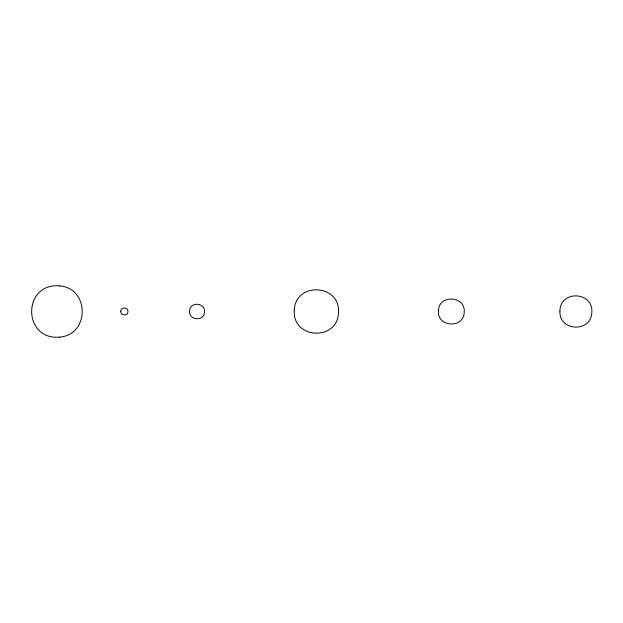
<?xml version="1.0" encoding="UTF-8"?>
<svg xmlns="http://www.w3.org/2000/svg" width="623" height="623" viewBox="0 0 623 623"><rect width="100%" height="100%" fill="white"/><g stroke="black" fill="none" stroke-linecap="round" stroke-linejoin="round"><path stroke-width="0.93" d="M59.426 337.129C89.782 335.073 89.782 287.927 59.426 285.871M59.426 337.129C22.405 340.189 22.405 282.811 59.426 285.871M120.769 311.321C120.325 315.954 127.964 316.336 127.972 311.679C128.424 307.046 120.776 306.664 120.769 311.321M189.571 311.134C188.637 320.736 204.476 321.515 204.492 311.866C205.419 302.264 189.587 301.485 189.571 311.134M294.274 310.41C292.257 339.224 337.697 341.459 338.515 312.59C340.532 283.776 295.084 281.541 294.274 310.41M438.467 310.869C436.863 327.418 464.166 328.765 464.19 312.131C465.794 295.582 438.491 294.235 438.467 310.869M559.929 310.713C558.481 331.483 591.243 333.095 591.834 312.287C593.283 291.517 560.521 289.905 559.929 310.713"/></g></svg>
